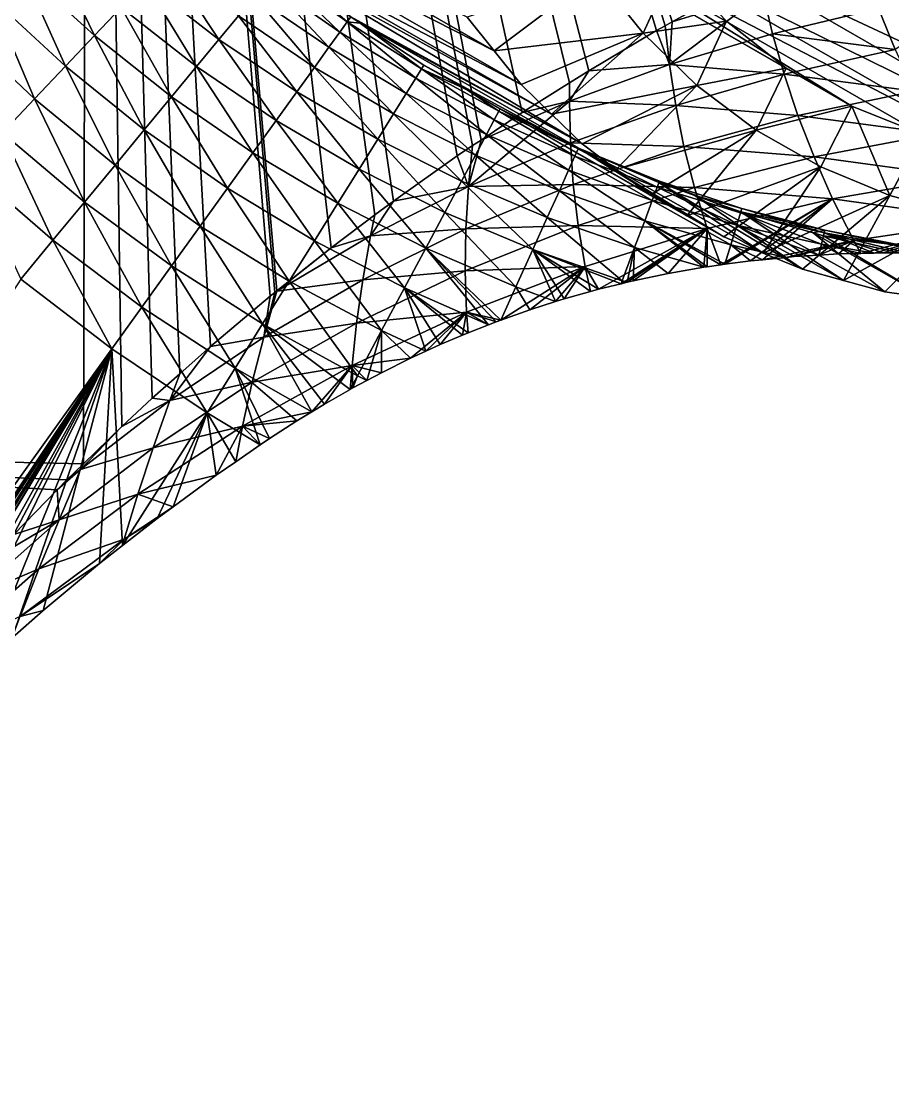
# Model space of a CAD drawing. Header units: metres. Extents: x -44.6 to 35.4, y -44.1 to 26.9.
# Drawn here: x 21.44 to 27.81, y -12.6 to -4.75 of the extents above; entities that cross this region are included whole.
import ezdxf

# ---------------------------------------------------------------- set-up
doc = ezdxf.new("R2010")
doc.units = ezdxf.units.M

msp = doc.modelspace()

# ---------------------------------------------------------------- linework, layer by layer
for points in [[(16.216642, -7.211195, 91.214554), (21.388479, 9.967415, 91.214554), (21.937033, 9.017295, 91.214554)], [(16.00633, -7.850327, 91.214554), (21.937033, 9.017295, 91.214554), (21.8943, -7.982872, 91.214554)], [(21.937033, 9.017295, 91.214554), (16.00633, -7.850327, 91.214554), (16.216642, -7.211195, 91.214554)], [(21.937033, 9.017295, 91.214554), (22.175774, -7.709492, 91.214554), (21.8943, -7.982872, 91.214554)], [(21.937033, 9.017295, 91.214554), (26.201305, -4.748245, 91.214554), (26.150072, -4.776749, 91.214554)], [(21.937033, 9.017295, 91.214554), (26.590469, -4.531726, 91.214554), (26.201305, -4.748245, 91.214554)], [(21.937033, 9.017295, 91.214554), (24.802559, -5.613281, 91.214554), (24.741089, -5.65434, 91.214554)], [(21.937033, 9.017295, 91.214554), (25.590248, -5.105932, 91.214554), (25.45047, -5.193892, 91.214554)], [(26.150072, -4.776749, 91.214554), (26.085587, -4.812627, 91.214554), (21.937033, 9.017295, 91.214554)], [(21.937033, 9.017295, 91.214554), (25.104525, -5.411587, 91.214554), (24.802559, -5.613281, 91.214554)], [(26.085587, -4.812627, 91.214554), (25.590248, -5.105932, 91.214554), (21.937033, 9.017295, 91.214554)], [(25.45047, -5.193892, 91.214554), (25.104525, -5.411587, 91.214554), (21.937033, 9.017295, 91.214554)], [(21.937033, 9.017295, 91.214554), (23.310078, -6.716833, 91.214554), (23.293653, -6.729885, 91.214554)], [(21.937033, 9.017295, 91.214554), (24.162268, -6.059763, 91.214554), (24.026571, -6.161599, 91.214554)], [(24.741089, -5.65434, 91.214554), (24.6285, -5.729542, 91.214554), (21.937033, 9.017295, 91.214554)], [(21.937033, 9.017295, 91.214554), (22.397665, -7.503089, 91.214554), (22.175774, -7.709492, 91.214554)], [(21.937033, 9.017295, 91.214554), (22.823488, -7.123869, 91.214554), (22.598494, -7.324239, 91.214554)], [(21.937033, 9.017295, 91.214554), (23.705936, -6.402227, 91.214554), (23.310078, -6.716833, 91.214554)], [(24.6285, -5.729542, 91.214554), (24.162268, -6.059763, 91.214554), (21.937033, 9.017295, 91.214554)], [(22.598494, -7.324239, 91.214554), (22.397665, -7.503089, 91.214554), (21.937033, 9.017295, 91.214554)], [(24.026571, -6.161599, 91.214554), (23.705936, -6.402227, 91.214554), (21.937033, 9.017295, 91.214554)], [(23.293653, -6.729885, 91.214554), (23.25963, -6.756925, 91.214554), (21.937033, 9.017295, 91.214554)], [(23.25963, -6.756925, 91.214554), (22.823488, -7.123869, 91.214554), (21.937033, 9.017295, 91.214554)], [(22.515795, -3.591652, 97.734619), (24.897926, -4.960084, 102.488754), (24.700819, -4.713925, 102.658371)], [(24.897926, -4.960084, 102.488754), (22.515795, -3.591652, 97.734619), (22.855772, -3.917851, 97.816597)], [(27.5152, -5.365037, 101.986977), (24.917124, -3.865037, 96.790825), (24.437477, -3.586894, 97.110939)], [(24.437477, -3.586894, 97.110939), (27.035553, -5.086894, 102.307091), (27.5152, -5.365037, 101.986977)], [(26.598978, -4.742779, 102.624718), (27.035553, -5.086894, 102.307091), (24.437477, -3.586894, 97.110939)], [(25.095034, -5.206243, 102.319138), (22.855772, -3.917851, 97.816597), (23.189814, -4.201292, 97.893829)], [(22.855772, -3.917851, 97.816597), (25.095034, -5.206243, 102.319138), (24.897926, -4.960084, 102.488754)], [(25.432571, -4.072991, 96.473068), (24.917124, -3.865037, 96.790825), (27.5152, -5.365037, 101.986977)], [(28.261137, -3.989045, 95.083023), (27.690479, -4.156723, 95.319946), (30.288555, -5.656723, 100.516098)], [(28.574081, -5.707605, 101.35865), (25.976004, -4.207605, 96.162491), (25.432571, -4.072991, 96.473068)], [(25.432571, -4.072991, 96.473068), (28.030647, -5.572991, 101.66922), (28.574081, -5.707605, 101.35865)], [(27.5152, -5.365037, 101.986977), (28.030647, -5.572991, 101.66922), (25.432571, -4.072991, 96.473068)], [(27.690479, -4.156723, 95.319946), (27.113581, -4.249791, 95.581528), (29.711657, -5.749791, 100.777679)], [(29.711657, -5.749791, 100.777679), (30.288555, -5.656723, 100.516098), (27.690479, -4.156723, 95.319946)], [(21.651161, -4.177339, 95.920921), (21.445206, -4.367503, 95.711296), (21.974951, -4.849178, 95.736961)], [(21.974951, -4.849178, 95.736961), (22.170103, -4.642836, 95.956917), (21.651161, -4.177339, 95.920921)], [(23.189814, -4.201292, 97.893829), (25.319061, -5.42405, 102.144249), (25.095034, -5.206243, 102.319138)], [(25.319061, -5.42405, 102.144249), (23.189814, -4.201292, 97.893829), (23.339113, -4.327974, 97.928345)], [(29.137264, -5.766838, 101.059959), (26.539186, -4.266838, 95.863808), (25.976004, -4.207605, 96.162491)], [(25.976004, -4.207605, 96.162491), (28.574081, -5.707605, 101.35865), (29.137264, -5.766838, 101.059959)], [(22.499498, -4.294554, 96.490311), (22.345791, -4.457073, 96.209236), (22.885891, -4.876694, 96.258514)], [(22.885891, -4.876694, 96.258514), (23.02771, -4.704992, 96.552216), (22.499498, -4.294554, 96.490311)], [(29.711657, -5.749791, 100.777679), (27.113581, -4.249791, 95.581528), (26.539186, -4.266838, 95.863808)], [(26.539186, -4.266838, 95.863808), (29.137264, -5.766838, 101.059959), (29.711657, -5.749791, 100.777679)], [(21.445206, -4.367503, 95.711296), (21.222713, -4.572937, 95.535751), (21.763132, -5.073143, 95.552536)], [(21.763132, -5.073143, 95.552536), (21.974951, -4.849178, 95.736961), (21.445206, -4.367503, 95.711296)], [(23.302408, -4.372412, 97.564301), (23.237553, -4.450933, 97.210068), (23.76951, -4.822843, 97.300011)], [(23.339113, -4.327974, 97.928345), (23.302408, -4.372412, 97.564301), (23.823427, -4.747889, 97.666618)], [(23.76951, -4.822843, 97.300011), (23.823427, -4.747889, 97.666618), (23.302408, -4.372412, 97.564301)], [(23.823427, -4.747889, 97.666618), (23.849993, -4.710958, 98.041931), (23.339113, -4.327974, 97.928345)], [(25.543089, -5.641857, 101.96936), (23.339113, -4.327974, 97.928345), (23.849993, -4.710958, 98.041931)], [(23.339113, -4.327974, 97.928345), (25.543089, -5.641857, 101.96936), (25.319061, -5.42405, 102.144249)], [(25.641645, -4.399581, 103.202461), (25.987341, -4.831306, 102.904984), (26.212091, -4.337909, 102.935036)], [(26.598978, -4.742779, 102.624718), (26.212091, -4.337909, 102.935036), (25.987341, -4.831306, 102.904984)], [(22.345791, -4.457073, 96.209236), (22.170103, -4.642836, 95.956917), (22.722206, -5.074868, 95.994347)], [(22.722206, -5.074868, 95.994347), (22.885891, -4.876694, 96.258514), (22.345791, -4.457073, 96.209236)], [(23.237553, -4.450933, 97.210068), (23.145523, -4.562355, 96.871002), (23.689095, -4.934631, 96.947929)], [(23.689095, -4.934631, 96.947929), (23.76951, -4.822843, 97.300011), (23.237553, -4.450933, 97.210068)], [(25.641645, -4.399581, 103.202461), (24.700819, -4.713925, 102.658371), (24.897926, -4.960084, 102.488754)], [(24.897926, -4.960084, 102.488754), (25.987341, -4.831306, 102.904984), (25.641645, -4.399581, 103.202461)], [(26.180428, -5.061208, 91.973343), (26.201305, -4.748245, 91.214554), (26.865496, -4.541672, 91.571739)], [(26.865496, -4.541672, 91.571739), (26.934803, -4.834795, 92.346626), (26.180428, -5.061208, 91.973343)], [(26.865496, -4.541672, 91.571739), (26.201305, -4.748245, 91.214554), (26.590469, -4.531726, 91.214554)], [(27.709169, -4.651397, 92.702156), (26.934803, -4.834795, 92.346626), (26.865496, -4.541672, 91.571739)], [(27.832457, -4.951015, 93.517685), (27.709169, -4.651397, 92.702156), (28.500916, -4.511633, 93.038742)], [(21.222713, -4.572937, 95.535751), (20.986712, -4.790843, 95.396675), (21.537685, -5.311517, 95.406273)], [(21.537685, -5.311517, 95.406273), (21.763132, -5.073143, 95.552536), (21.222713, -4.572937, 95.535751)], [(23.145523, -4.562355, 96.871002), (23.02771, -4.704992, 96.552216), (23.58346, -5.081478, 96.615967)], [(23.58346, -5.081478, 96.615967), (23.689095, -4.934631, 96.947929), (23.145523, -4.562355, 96.871002)], [(22.170103, -4.642836, 95.956917), (21.974951, -4.849178, 95.736961), (22.539127, -5.296522, 95.763695)], [(22.539127, -5.296522, 95.763695), (22.722206, -5.074868, 95.994347), (22.170103, -4.642836, 95.956917)], [(23.02771, -4.704992, 96.552216), (22.885891, -4.876694, 96.258514), (23.454283, -5.261052, 96.30938)], [(23.454283, -5.261052, 96.30938), (23.58346, -5.081478, 96.615967), (23.02771, -4.704992, 96.552216)], [(23.919355, -4.756742, 98.056793), (23.849993, -4.710958, 98.041931), (23.823427, -4.747889, 97.666618)], [(25.543089, -5.641857, 101.96936), (23.849993, -4.710958, 98.041931), (23.919355, -4.756742, 98.056793)], [(26.934803, -4.834795, 92.346626), (27.709169, -4.651397, 92.702156), (27.832457, -4.951015, 93.517685)], [(23.823427, -4.747889, 97.666618), (23.76951, -4.822843, 97.300011), (24.324755, -5.161507, 97.391586)], [(24.324755, -5.161507, 97.391586), (24.36812, -5.091881, 97.770409), (23.823427, -4.747889, 97.666618)], [(23.919355, -4.756742, 98.056793), (23.823427, -4.747889, 97.666618), (24.36812, -5.091881, 97.770409)], [(24.36812, -5.091881, 97.770409), (24.385303, -5.064293, 98.156647), (23.919355, -4.756742, 98.056793)], [(23.919355, -4.756742, 98.056793), (25.791317, -5.828668, 101.791321), (25.543089, -5.641857, 101.96936)], [(25.791317, -5.828668, 101.791321), (23.919355, -4.756742, 98.056793), (24.385303, -5.064293, 98.156647)], [(25.987341, -4.831306, 102.904984), (26.380251, -5.213306, 102.598251), (26.598978, -4.742779, 102.624718)], [(26.085587, -4.812627, 91.214554), (26.150072, -4.776749, 91.214554), (26.180428, -5.061208, 91.973343)], [(26.180428, -5.061208, 91.973343), (26.150072, -4.776749, 91.214554), (26.201305, -4.748245, 91.214554)], [(27.035553, -5.086894, 102.307091), (26.598978, -4.742779, 102.624718), (26.380251, -5.213306, 102.598251)], [(21.301842, -5.560884, 95.30027), (21.537685, -5.311517, 95.406273), (20.986712, -4.790843, 95.396675)], [(21.974951, -4.849178, 95.736961), (21.763132, -5.073143, 95.552536), (22.339418, -5.538312, 95.57003)], [(22.339418, -5.538312, 95.57003), (22.539127, -5.296522, 95.763695), (21.974951, -4.849178, 95.736961)], [(23.76951, -4.822843, 97.300011), (23.689095, -4.934631, 96.947929), (24.255928, -5.272011, 97.026497)], [(24.255928, -5.272011, 97.026497), (24.324755, -5.161507, 97.391586), (23.76951, -4.822843, 97.300011)], [(24.897926, -4.960084, 102.488754), (25.095034, -5.206243, 102.319138), (25.987341, -4.831306, 102.904984)], [(25.987341, -4.831306, 102.904984), (25.095034, -5.206243, 102.319138), (25.319061, -5.42405, 102.144249)], [(26.380251, -5.213306, 102.598251), (25.987341, -4.831306, 102.904984), (25.319061, -5.42405, 102.144249)], [(25.590248, -5.105932, 91.214554), (26.085587, -4.812627, 91.214554), (26.180428, -5.061208, 91.973343)], [(26.180428, -5.061208, 91.973343), (26.934803, -4.834795, 92.346626), (27.019365, -5.132223, 93.177017)], [(27.832457, -4.951015, 93.517685), (27.019365, -5.132223, 93.177017), (26.934803, -4.834795, 92.346626)], [(22.885891, -4.876694, 96.258514), (22.722206, -5.074868, 95.994347), (23.303616, -5.4705, 96.033058)], [(23.303616, -5.4705, 96.033058), (23.454283, -5.261052, 96.30938), (22.885891, -4.876694, 96.258514)], [(23.689095, -4.934631, 96.947929), (23.58346, -5.081478, 96.615967), (24.162792, -5.421548, 96.681244)], [(24.162792, -5.421548, 96.681244), (24.255928, -5.272011, 97.026497), (23.689095, -4.934631, 96.947929)], [(27.019365, -5.132223, 93.177017), (27.832457, -4.951015, 93.517685), (27.973009, -5.256686, 94.389076)], [(21.763132, -5.073143, 95.552536), (21.537685, -5.311517, 95.406273), (22.126093, -5.796587, 95.416283)], [(22.126093, -5.796587, 95.416283), (22.339418, -5.538312, 95.57003), (21.763132, -5.073143, 95.552536)], [(22.722206, -5.074868, 95.994347), (22.539127, -5.296522, 95.763695), (23.13385, -5.706498, 95.791374)], [(23.13385, -5.706498, 95.791374), (23.303616, -5.4705, 96.033058), (22.722206, -5.074868, 95.994347)], [(23.58346, -5.081478, 96.615967), (23.454283, -5.261052, 96.30938), (24.046898, -5.607621, 96.361588)], [(24.046898, -5.607621, 96.361588), (24.162792, -5.421548, 96.681244), (23.58346, -5.081478, 96.615967)], [(24.36812, -5.091881, 97.770409), (24.324755, -5.161507, 97.391586), (24.899467, -5.464797, 97.484261)], [(24.700203, -5.246175, 98.221809), (24.385303, -5.064293, 98.156647), (24.36812, -5.091881, 97.770409)], [(24.899467, -5.464797, 97.484261), (24.932903, -5.402194, 97.875046), (24.36812, -5.091881, 97.770409)], [(24.36812, -5.091881, 97.770409), (24.932903, -5.402194, 97.875046), (24.700203, -5.246175, 98.221809)], [(26.039545, -6.015479, 101.613281), (24.385303, -5.064293, 98.156647), (24.700203, -5.246175, 98.221809)], [(24.385303, -5.064293, 98.156647), (26.039545, -6.015479, 101.613281), (25.791317, -5.828668, 101.791321)], [(25.448591, -5.329872, 91.583572), (26.180428, -5.061208, 91.973343), (26.226194, -5.36012, 92.817932)], [(26.180428, -5.061208, 91.973343), (25.448591, -5.329872, 91.583572), (25.590248, -5.105932, 91.214554)], [(27.019365, -5.132223, 93.177017), (26.226194, -5.36012, 92.817932), (26.180428, -5.061208, 91.973343)], [(26.380251, -5.213306, 102.598251), (26.815605, -5.540945, 102.285995), (27.035553, -5.086894, 102.307091)], [(27.5152, -5.365037, 101.986977), (27.035553, -5.086894, 102.307091), (26.815605, -5.540945, 102.285995)], [(24.324755, -5.161507, 97.391586), (24.255928, -5.272011, 97.026497), (24.842005, -5.572387, 97.106277)], [(24.842005, -5.572387, 97.106277), (24.899467, -5.464797, 97.484261), (24.324755, -5.161507, 97.391586)], [(25.448591, -5.329872, 91.583572), (25.45047, -5.193892, 91.214554), (25.590248, -5.105932, 91.214554)], [(26.226194, -5.36012, 92.817932), (27.019365, -5.132223, 93.177017), (27.120115, -5.433223, 94.064072)], [(27.973009, -5.256686, 94.389076), (27.120115, -5.433223, 94.064072), (27.019365, -5.132223, 93.177017)], [(23.454283, -5.261052, 96.30938), (23.303616, -5.4705, 96.033058), (23.910183, -5.827124, 96.072861)], [(23.910183, -5.827124, 96.072861), (24.046898, -5.607621, 96.361588), (23.454283, -5.261052, 96.30938)], [(24.932903, -5.402194, 97.875046), (24.941727, -5.385675, 98.271782), (24.700203, -5.246175, 98.221809)], [(24.700203, -5.246175, 98.221809), (26.30896, -6.169027, 101.434242), (26.039545, -6.015479, 101.613281)], [(26.30896, -6.169027, 101.434242), (24.700203, -5.246175, 98.221809), (24.941727, -5.385675, 98.271782)], [(25.104525, -5.411587, 91.214554), (25.45047, -5.193892, 91.214554), (25.448591, -5.329872, 91.583572)], [(25.319061, -5.42405, 102.144249), (25.543089, -5.641857, 101.96936), (26.380251, -5.213306, 102.598251)], [(26.380251, -5.213306, 102.598251), (25.543089, -5.641857, 101.96936), (25.791317, -5.828668, 101.791321)], [(26.815605, -5.540945, 102.285995), (26.380251, -5.213306, 102.598251), (25.791317, -5.828668, 101.791321)], [(27.120115, -5.433223, 94.064072), (27.973009, -5.256686, 94.389076), (28.131617, -5.567773, 95.317177)], [(21.537685, -5.311517, 95.406273), (21.301842, -5.560884, 95.30027), (21.902372, -6.067449, 95.304779)], [(21.902372, -6.067449, 95.304779), (22.126093, -5.796587, 95.416283), (21.537685, -5.311517, 95.406273)], [(22.539127, -5.296522, 95.763695), (22.339418, -5.538312, 95.57003), (22.947683, -5.965296, 95.588173)], [(22.947683, -5.965296, 95.588173), (23.13385, -5.706498, 95.791374), (22.539127, -5.296522, 95.763695)], [(24.255928, -5.272011, 97.026497), (24.162792, -5.421548, 96.681244), (24.761522, -5.723079, 96.747719)], [(24.761522, -5.723079, 96.747719), (24.842005, -5.572387, 97.106277), (24.255928, -5.272011, 97.026497)], [(24.710943, -5.952534, 92.049706), (24.802559, -5.613281, 91.214554), (25.448591, -5.329872, 91.583572)], [(25.448591, -5.329872, 91.583572), (25.455795, -5.633885, 92.441704), (24.710943, -5.952534, 92.049706)], [(25.448591, -5.329872, 91.583572), (24.802559, -5.613281, 91.214554), (25.104525, -5.411587, 91.214554)], [(26.226194, -5.36012, 92.817932), (25.455795, -5.633885, 92.441704), (25.448591, -5.329872, 91.583572)], [(24.932903, -5.402194, 97.875046), (24.899467, -5.464797, 97.484261), (25.489664, -5.730896, 97.577499)], [(24.941727, -5.385675, 98.271782), (24.932903, -5.402194, 97.875046), (25.514027, -5.67691, 97.979897)], [(25.489664, -5.730896, 97.577499), (25.514027, -5.67691, 97.979897), (24.932903, -5.402194, 97.875046)], [(25.514027, -5.67691, 97.979897), (25.515778, -5.673033, 98.386604), (24.941727, -5.385675, 98.271782)], [(24.941727, -5.385675, 98.271782), (25.515778, -5.673033, 98.386604), (26.30896, -6.169027, 101.434242)], [(25.455795, -5.633885, 92.441704), (26.226194, -5.36012, 92.817932), (26.286926, -5.660423, 93.719986)], [(27.120115, -5.433223, 94.064072), (26.286926, -5.660423, 93.719986), (26.226194, -5.36012, 92.817932)], [(26.815605, -5.540945, 102.285995), (27.288118, -5.810244, 101.972), (27.5152, -5.365037, 101.986977)], [(27.5152, -5.365037, 101.986977), (27.288118, -5.810244, 101.972), (27.792055, -6.017935, 101.660072)], [(27.792055, -6.017935, 101.660072), (28.030647, -5.572991, 101.66922), (27.5152, -5.365037, 101.986977)], [(23.303616, -5.4705, 96.033058), (23.13385, -5.706498, 95.791374), (23.754929, -6.076394, 95.819885)], [(23.754929, -6.076394, 95.819885), (23.910183, -5.827124, 96.072861), (23.303616, -5.4705, 96.033058)], [(24.162792, -5.421548, 96.681244), (24.046898, -5.607621, 96.361588), (24.65943, -5.914231, 96.414871)], [(24.65943, -5.914231, 96.414871), (24.761522, -5.723079, 96.747719), (24.162792, -5.421548, 96.681244)], [(24.899467, -5.464797, 97.484261), (24.842005, -5.572387, 97.106277), (25.443132, -5.833998, 97.186813)], [(25.443132, -5.833998, 97.186813), (25.489664, -5.730896, 97.577499), (24.899467, -5.464797, 97.484261)], [(26.286926, -5.660423, 93.719986), (27.120115, -5.433223, 94.064072), (27.237949, -5.736969, 95.008606)], [(28.131617, -5.567773, 95.317177), (27.237949, -5.736969, 95.008606), (27.120115, -5.433223, 94.064072)], [(21.301842, -5.560884, 95.30027), (21.058983, -5.817667, 95.236061), (21.671631, -6.346809, 95.237198)], [(21.671631, -6.346809, 95.237198), (21.902372, -6.067449, 95.304779), (21.301842, -5.560884, 95.30027)], [(22.339418, -5.538312, 95.57003), (22.126093, -5.796587, 95.416283), (22.74807, -6.242786, 95.426682)], [(22.74807, -6.242786, 95.426682), (22.947683, -5.965296, 95.588173), (22.339418, -5.538312, 95.57003)], [(24.842005, -5.572387, 97.106277), (24.761522, -5.723079, 96.747719), (25.375292, -5.98432, 96.815018)], [(25.375292, -5.98432, 96.815018), (25.443132, -5.833998, 97.186813), (24.842005, -5.572387, 97.106277)], [(25.791317, -5.828668, 101.791321), (26.039545, -6.015479, 101.613281), (26.815605, -5.540945, 102.285995)], [(26.815605, -5.540945, 102.285995), (26.039545, -6.015479, 101.613281), (26.30896, -6.169027, 101.434242)], [(26.30896, -6.169027, 101.434242), (27.288118, -5.810244, 101.972), (26.815605, -5.540945, 102.285995)], [(27.237949, -5.736969, 95.008606), (28.131617, -5.567773, 95.317177), (28.309, -5.883551, 96.302536)], [(28.030647, -5.572991, 101.66922), (27.792055, -6.017935, 101.660072), (28.321299, -6.161497, 101.354012)], [(24.046898, -5.607621, 96.361588), (23.910183, -5.827124, 96.072861), (24.537518, -6.142492, 96.113564)], [(24.537518, -6.142492, 96.113564), (24.65943, -5.914231, 96.414871), (24.046898, -5.607621, 96.361588)], [(24.6285, -5.729542, 91.214554), (24.741089, -5.65434, 91.214554), (24.710943, -5.952534, 92.049706)], [(24.710943, -5.952534, 92.049706), (24.741089, -5.65434, 91.214554), (24.802559, -5.613281, 91.214554)], [(24.710943, -5.952534, 92.049706), (25.455795, -5.633885, 92.441704), (25.476643, -5.937415, 93.358131)], [(26.286926, -5.660423, 93.719986), (25.476643, -5.937415, 93.358131), (25.455795, -5.633885, 92.441704)], [(23.13385, -5.706498, 95.791374), (22.947683, -5.965296, 95.588173), (23.583727, -6.351268, 95.60688)], [(23.583727, -6.351268, 95.60688), (23.754929, -6.076394, 95.819885), (23.13385, -5.706498, 95.791374)], [(24.162268, -6.059763, 91.214554), (24.6285, -5.729542, 91.214554), (24.710943, -5.952534, 92.049706)], [(24.761522, -5.723079, 96.747719), (24.65943, -5.914231, 96.414871), (25.287388, -6.1791, 96.468948)], [(25.287388, -6.1791, 96.468948), (25.375292, -5.98432, 96.815018), (24.761522, -5.723079, 96.747719)], [(25.489664, -5.730896, 97.577499), (25.443132, -5.833998, 97.186813), (26.054998, -6.055458, 97.267632)], [(25.476643, -5.937415, 93.358131), (26.286926, -5.660423, 93.719986), (26.363613, -5.961115, 94.680313)], [(25.514027, -5.67691, 97.979897), (25.489664, -5.730896, 97.577499), (26.09123, -5.958333, 97.670738)], [(26.054998, -6.055458, 97.267632), (26.09123, -5.958333, 97.670738), (25.489664, -5.730896, 97.577499)], [(25.516655, -5.673408, 98.386772), (25.515778, -5.673033, 98.386604), (25.514027, -5.67691, 97.979897)], [(25.516655, -5.673408, 98.386772), (25.514027, -5.67691, 97.979897), (26.107613, -5.914416, 98.084305)], [(26.09123, -5.958333, 97.670738), (26.107613, -5.914416, 98.084305), (25.514027, -5.67691, 97.979897)], [(26.578375, -6.322575, 101.255211), (25.515778, -5.673033, 98.386604), (25.516655, -5.673408, 98.386772)], [(26.578375, -6.322575, 101.255211), (26.30896, -6.169027, 101.434242), (25.515778, -5.673033, 98.386604)], [(26.107613, -5.914416, 98.084305), (26.10383, -5.924553, 98.500389), (25.516655, -5.673408, 98.386772)], [(25.516655, -5.673408, 98.386772), (26.865707, -6.440995, 101.077362), (26.578375, -6.322575, 101.255211)], [(26.865707, -6.440995, 101.077362), (25.516655, -5.673408, 98.386772), (26.10383, -5.924553, 98.500389)], [(27.237949, -5.736969, 95.008606), (26.363613, -5.961115, 94.680313), (26.286926, -5.660423, 93.719986)], [(22.126093, -5.796587, 95.416283), (21.902372, -6.067449, 95.304779), (22.538181, -6.53456, 95.309464)], [(22.538181, -6.53456, 95.309464), (22.74807, -6.242786, 95.426682), (22.126093, -5.796587, 95.416283)], [(26.30896, -6.169027, 101.434242), (26.578375, -6.322575, 101.255211), (27.288118, -5.810244, 101.972)], [(26.363613, -5.961115, 94.680313), (27.237949, -5.736969, 95.008606), (27.373734, -6.042554, 96.011108)], [(27.288118, -5.810244, 101.972), (26.578375, -6.322575, 101.255211), (26.865707, -6.440995, 101.077362)], [(27.792055, -6.017935, 101.660072), (27.288118, -5.810244, 101.972), (26.865707, -6.440995, 101.077362)], [(28.309, -5.883551, 96.302536), (27.373734, -6.042554, 96.011108), (27.237949, -5.736969, 95.008606)], [(21.437355, -6.63045, 95.214554), (21.671631, -6.346809, 95.237198), (21.058983, -5.817667, 95.236061)], [(23.910183, -5.827124, 96.072861), (23.754929, -6.076394, 95.819885), (24.397923, -6.403862, 95.849083)], [(24.397923, -6.403862, 95.849083), (24.537518, -6.142492, 96.113564), (23.910183, -5.827124, 96.072861)], [(25.443132, -5.833998, 97.186813), (25.375292, -5.98432, 96.815018), (25.999615, -6.203921, 96.882751)], [(25.999615, -6.203921, 96.882751), (26.054998, -6.055458, 97.267632), (25.443132, -5.833998, 97.186813)], [(27.373734, -6.042554, 96.011108), (28.309, -5.883551, 96.302536), (28.505817, -6.203211, 97.345291)], [(22.947683, -5.965296, 95.588173), (22.74807, -6.242786, 95.426682), (23.399435, -6.647159, 95.437408)], [(23.399435, -6.647159, 95.437408), (23.583727, -6.351268, 95.60688), (22.947683, -5.965296, 95.588173)], [(23.99432, -6.314918, 91.643341), (24.710943, -5.952534, 92.049706), (24.692379, -6.263134, 92.979904)], [(24.162268, -6.059763, 91.214554), (24.710943, -5.952534, 92.049706), (23.99432, -6.314918, 91.643341)], [(24.65943, -5.914231, 96.414871), (24.537518, -6.142492, 96.113564), (25.181034, -6.414757, 96.154961)], [(25.181034, -6.414757, 96.154961), (25.287388, -6.1791, 96.468948), (24.65943, -5.914231, 96.414871)], [(24.692379, -6.263134, 92.979904), (25.476643, -5.937415, 93.358131), (25.512192, -6.239293, 94.333641)], [(25.476643, -5.937415, 93.358131), (24.692379, -6.263134, 92.979904), (24.710943, -5.952534, 92.049706)], [(26.363613, -5.961115, 94.680313), (25.512192, -6.239293, 94.333641), (25.476643, -5.937415, 93.358131)], [(25.512192, -6.239293, 94.333641), (26.363613, -5.961115, 94.680313), (26.457226, -6.261113, 95.699364)], [(26.09123, -5.958333, 97.670738), (26.054998, -6.055458, 97.267632), (26.67322, -6.235775, 97.348251)], [(26.107613, -5.914416, 98.084305), (26.09123, -5.958333, 97.670738), (26.699984, -6.145994, 97.763405)], [(26.67322, -6.235775, 97.348251), (26.699984, -6.145994, 97.763405), (26.09123, -5.958333, 97.670738)], [(26.36562, -6.018247, 98.5494), (26.10383, -5.924553, 98.500389), (26.107613, -5.914416, 98.084305)], [(27.15304, -6.559415, 100.899513), (26.10383, -5.924553, 98.500389), (26.36562, -6.018247, 98.5494)], [(27.15304, -6.559415, 100.899513), (26.865707, -6.440995, 101.077362), (26.10383, -5.924553, 98.500389)], [(26.699984, -6.145994, 97.763405), (26.709696, -6.113415, 98.187637), (26.107613, -5.914416, 98.084305)], [(26.107613, -5.914416, 98.084305), (26.709696, -6.113415, 98.187637), (26.36562, -6.018247, 98.5494)], [(27.373734, -6.042554, 96.011108), (26.457226, -6.261113, 95.699364), (26.363613, -5.961115, 94.680313)], [(25.375292, -5.98432, 96.815018), (25.287388, -6.1791, 96.468948), (25.926147, -6.400865, 96.523514)], [(25.926147, -6.400865, 96.523514), (25.999615, -6.203921, 96.882751), (25.375292, -5.98432, 96.815018)], [(26.709696, -6.113415, 98.187637), (26.70216, -6.138694, 98.612419), (26.36562, -6.018247, 98.5494)], [(26.36562, -6.018247, 98.5494), (27.454802, -6.641271, 100.724998), (27.15304, -6.559415, 100.899513)], [(27.454802, -6.641271, 100.724998), (26.36562, -6.018247, 98.5494), (26.70216, -6.138694, 98.612419)], [(26.555687, -6.526754, 96.653053), (26.457226, -6.261113, 95.699364), (27.373734, -6.042554, 96.011108)], [(27.373734, -6.042554, 96.011108), (26.586683, -6.522561, 96.674805), (26.555687, -6.526754, 96.653053)], [(27.373734, -6.042554, 96.011108), (26.772945, -6.497365, 96.805496), (26.586683, -6.522561, 96.674805)], [(26.86031, -6.488894, 96.868965), (26.772945, -6.497365, 96.805496), (27.373734, -6.042554, 96.011108)], [(27.373734, -6.042554, 96.011108), (27.528273, -6.348993, 97.071663), (26.86031, -6.488894, 96.868965)], [(26.865707, -6.440995, 101.077362), (27.15304, -6.559415, 100.899513), (27.792055, -6.017935, 101.660072)], [(27.792055, -6.017935, 101.660072), (27.15304, -6.559415, 100.899513), (27.454802, -6.641271, 100.724998)], [(28.505817, -6.203211, 97.345291), (27.528273, -6.348993, 97.071663), (27.373734, -6.042554, 96.011108)], [(28.321299, -6.161497, 101.354012), (27.792055, -6.017935, 101.660072), (27.454802, -6.641271, 100.724998)], [(21.902372, -6.067449, 95.304779), (21.671631, -6.346809, 95.237198), (22.321352, -6.835985, 95.238373)], [(22.321352, -6.835985, 95.238373), (22.538181, -6.53456, 95.309464), (21.902372, -6.067449, 95.304779)], [(23.754929, -6.076394, 95.819885), (23.583727, -6.351268, 95.60688), (24.243092, -6.69376, 95.626068)], [(24.243092, -6.69376, 95.626068), (24.397923, -6.403862, 95.849083), (23.754929, -6.076394, 95.819885)], [(23.99432, -6.314918, 91.643341), (24.026571, -6.161599, 91.214554), (24.162268, -6.059763, 91.214554)], [(26.054998, -6.055458, 97.267632), (25.999615, -6.203921, 96.882751), (26.629942, -6.380953, 96.950531)], [(26.629942, -6.380953, 96.950531), (26.67322, -6.235775, 97.348251), (26.054998, -6.055458, 97.267632)], [(26.709696, -6.113415, 98.187637), (26.699984, -6.145994, 97.763405), (27.311724, -6.293138, 97.854927)], [(26.70216, -6.138694, 98.612419), (26.709696, -6.113415, 98.187637), (27.316278, -6.272942, 98.289246)], [(27.311724, -6.293138, 97.854927), (27.316278, -6.272942, 98.289246), (26.709696, -6.113415, 98.187637)], [(23.705936, -6.402227, 91.214554), (24.026571, -6.161599, 91.214554), (23.99432, -6.314918, 91.643341)], [(24.537518, -6.142492, 96.113564), (24.397923, -6.403862, 95.849083), (25.058187, -6.68696, 95.878838)], [(25.058187, -6.68696, 95.878838), (25.181034, -6.414757, 96.154961), (24.537518, -6.142492, 96.113564)], [(25.287388, -6.1791, 96.468948), (25.181034, -6.414757, 96.154961), (25.836008, -6.642499, 96.196823)], [(25.836008, -6.642499, 96.196823), (25.926147, -6.400865, 96.523514), (25.287388, -6.1791, 96.468948)], [(25.999615, -6.203921, 96.882751), (25.926147, -6.400865, 96.523514), (26.432137, -6.544383, 96.567047)], [(25.999615, -6.203921, 96.882751), (26.555687, -6.526754, 96.653053), (26.586683, -6.522561, 96.674805)], [(25.999615, -6.203921, 96.882751), (26.456125, -6.540222, 96.583199), (26.555687, -6.526754, 96.653053)], [(26.432137, -6.544383, 96.567047), (26.456125, -6.540222, 96.583199), (25.999615, -6.203921, 96.882751)], [(26.586683, -6.522561, 96.674805), (26.629942, -6.380953, 96.950531), (25.999615, -6.203921, 96.882751)], [(26.699984, -6.145994, 97.763405), (26.67322, -6.235775, 97.348251), (27.293407, -6.374366, 97.428169)], [(27.293407, -6.374366, 97.428169), (27.311724, -6.293138, 97.854927), (26.699984, -6.145994, 97.763405)], [(27.316278, -6.272942, 98.289246), (27.231474, -6.292293, 98.708313), (26.70216, -6.138694, 98.612419)], [(27.756563, -6.723126, 100.550491), (26.70216, -6.138694, 98.612419), (27.231474, -6.292293, 98.708313)], [(27.756563, -6.723126, 100.550491), (27.454802, -6.641271, 100.724998), (26.70216, -6.138694, 98.612419)], [(27.454802, -6.641271, 100.724998), (27.756563, -6.723126, 100.550491), (28.321299, -6.161497, 101.354012)], [(27.579254, -6.442615, 97.403244), (27.528273, -6.348993, 97.071663), (28.505817, -6.203211, 97.345291)], [(28.505817, -6.203211, 97.345291), (27.677723, -6.440088, 97.478165), (27.579254, -6.442615, 97.403244)], [(28.505817, -6.203211, 97.345291), (27.74469, -6.43837, 97.529114), (27.677723, -6.440088, 97.478165)], [(27.915386, -6.439624, 97.660614), (27.74469, -6.43837, 97.529114), (28.505817, -6.203211, 97.345291)], [(28.321299, -6.161497, 101.354012), (27.756563, -6.723126, 100.550491), (28.069092, -6.767424, 100.381439)], [(22.74807, -6.242786, 95.426682), (22.538181, -6.53456, 95.309464), (23.205128, -6.959128, 95.314293)], [(23.205128, -6.959128, 95.314293), (23.399435, -6.647159, 95.437408), (22.74807, -6.242786, 95.426682)], [(23.937145, -6.636329, 92.586754), (24.692379, -6.263134, 92.979904), (24.687174, -6.570361, 93.970016)], [(24.692379, -6.263134, 92.979904), (23.937145, -6.636329, 92.586754), (23.99432, -6.314918, 91.643341)], [(24.687174, -6.570361, 93.970016), (25.512192, -6.239293, 94.333641), (25.56349, -6.538272, 95.368668)], [(25.512192, -6.239293, 94.333641), (24.687174, -6.570361, 93.970016), (24.692379, -6.263134, 92.979904)], [(26.457226, -6.261113, 95.699364), (25.56349, -6.538272, 95.368668), (25.512192, -6.239293, 94.333641)], [(25.661005, -6.705417, 96.071144), (25.56349, -6.538272, 95.368668), (26.457226, -6.261113, 95.699364)], [(26.457226, -6.261113, 95.699364), (25.826941, -6.664818, 96.17263), (25.661005, -6.705417, 96.071144)], [(26.457226, -6.261113, 95.699364), (25.871742, -6.653857, 96.200027), (25.826941, -6.664818, 96.17263)], [(26.457226, -6.261113, 95.699364), (25.914745, -6.643336, 96.226334), (25.871742, -6.653857, 96.200027)], [(26.171068, -6.589664, 96.391273), (25.914745, -6.643336, 96.226334), (26.457226, -6.261113, 95.699364)], [(26.432137, -6.544383, 96.567047), (26.171068, -6.589664, 96.391273), (26.457226, -6.261113, 95.699364)], [(26.457226, -6.261113, 95.699364), (26.456125, -6.540222, 96.583199), (26.432137, -6.544383, 96.567047)], [(26.457226, -6.261113, 95.699364), (26.555687, -6.526754, 96.653053), (26.456125, -6.540222, 96.583199)], [(26.67322, -6.235775, 97.348251), (26.629942, -6.380953, 96.950531), (27.03347, -6.472104, 96.994759)], [(26.67322, -6.235775, 97.348251), (27.092831, -6.466348, 97.03788), (27.27425, -6.455386, 97.173256)], [(27.03347, -6.472104, 96.994759), (27.092831, -6.466348, 97.03788), (26.67322, -6.235775, 97.348251)], [(27.27425, -6.455386, 97.173256), (27.293407, -6.374366, 97.428169), (26.67322, -6.235775, 97.348251)], [(27.316278, -6.272942, 98.289246), (27.306974, -6.314202, 98.721992), (27.231474, -6.292293, 98.708313)], [(27.306974, -6.314202, 98.721992), (27.316278, -6.272942, 98.289246), (27.923367, -6.392373, 98.388481)], [(27.316278, -6.272942, 98.289246), (27.311724, -6.293138, 97.854927), (27.922281, -6.399403, 97.944725)], [(27.922281, -6.399403, 97.944725), (27.923367, -6.392373, 98.388481), (27.316278, -6.272942, 98.289246)], [(21.671631, -6.346809, 95.237198), (21.437355, -6.63045, 95.214554), (22.101021, -7.142274, 95.214554)], [(22.101021, -7.142274, 95.214554), (22.321352, -6.835985, 95.238373), (21.671631, -6.346809, 95.237198)], [(23.308504, -6.719733, 91.224068), (23.99432, -6.314918, 91.643341), (23.937145, -6.636329, 92.586754)], [(23.705936, -6.402227, 91.214554), (23.99432, -6.314918, 91.643341), (23.308504, -6.719733, 91.224068)], [(23.583727, -6.351268, 95.60688), (23.399435, -6.647159, 95.437408), (24.075737, -7.007105, 95.448425)], [(24.075737, -7.007105, 95.448425), (24.243092, -6.69376, 95.626068), (23.583727, -6.351268, 95.60688)], [(27.03347, -6.472104, 96.994759), (26.86031, -6.488894, 96.868965), (27.528273, -6.348993, 97.071663)], [(27.528273, -6.348993, 97.071663), (27.092831, -6.466348, 97.03788), (27.03347, -6.472104, 96.994759)], [(27.27425, -6.455386, 97.173256), (27.092831, -6.466348, 97.03788), (27.528273, -6.348993, 97.071663)], [(27.231474, -6.292293, 98.708313), (28.069092, -6.767424, 100.381439), (27.756563, -6.723126, 100.550491)], [(28.069092, -6.767424, 100.381439), (27.231474, -6.292293, 98.708313), (27.306974, -6.314202, 98.721992)], [(27.528273, -6.348993, 97.071663), (27.4165, -6.446791, 97.279411), (27.27425, -6.455386, 97.173256)], [(27.311724, -6.293138, 97.854927), (27.293407, -6.374366, 97.428169), (27.677723, -6.440088, 97.478165)], [(27.923367, -6.392373, 98.388481), (27.914455, -6.450122, 98.82843), (27.306974, -6.314202, 98.721992)], [(27.306974, -6.314202, 98.721992), (27.914455, -6.450122, 98.82843), (28.069092, -6.767424, 100.381439)], [(27.311724, -6.293138, 97.854927), (27.74469, -6.43837, 97.529114), (27.915386, -6.439624, 97.660614)], [(27.677723, -6.440088, 97.478165), (27.74469, -6.43837, 97.529114), (27.311724, -6.293138, 97.854927)], [(27.915386, -6.439624, 97.660614), (27.922281, -6.399403, 97.944725), (27.311724, -6.293138, 97.854927)], [(27.528273, -6.348993, 97.071663), (27.579254, -6.442615, 97.403244), (27.4165, -6.446791, 97.279411)], [(23.308504, -6.719733, 91.224068), (23.310078, -6.716833, 91.214554), (23.705936, -6.402227, 91.214554)], [(24.397923, -6.403862, 95.849083), (24.243092, -6.69376, 95.626068), (24.857456, -6.965333, 95.645172)], [(24.397923, -6.403862, 95.849083), (24.912991, -6.943392, 95.670044), (24.947601, -6.931067, 95.687157)], [(24.857456, -6.965333, 95.645172), (24.912991, -6.943392, 95.670044), (24.397923, -6.403862, 95.849083)], [(24.947601, -6.931067, 95.687157), (25.058187, -6.68696, 95.878838), (24.397923, -6.403862, 95.849083)], [(25.181034, -6.414757, 96.154961), (25.058187, -6.68696, 95.878838), (25.347986, -6.795629, 95.893173)], [(25.181034, -6.414757, 96.154961), (25.661005, -6.705417, 96.071144), (25.826941, -6.664818, 96.17263)], [(25.181034, -6.414757, 96.154961), (25.409616, -6.776027, 95.926285), (25.603754, -6.721497, 96.038155)], [(25.347986, -6.795629, 95.893173), (25.409616, -6.776027, 95.926285), (25.181034, -6.414757, 96.154961)], [(25.603754, -6.721497, 96.038155), (25.661005, -6.705417, 96.071144), (25.181034, -6.414757, 96.154961)], [(25.826941, -6.664818, 96.17263), (25.836008, -6.642499, 96.196823), (25.181034, -6.414757, 96.154961)], [(25.926147, -6.400865, 96.523514), (25.836008, -6.642499, 96.196823), (25.871742, -6.653857, 96.200027)], [(25.871742, -6.653857, 96.200027), (25.914745, -6.643336, 96.226334), (25.926147, -6.400865, 96.523514)], [(25.914745, -6.643336, 96.226334), (26.171068, -6.589664, 96.391273), (25.926147, -6.400865, 96.523514)], [(26.171068, -6.589664, 96.391273), (26.432137, -6.544383, 96.567047), (25.926147, -6.400865, 96.523514)], [(26.629942, -6.380953, 96.950531), (26.586683, -6.522561, 96.674805), (26.772945, -6.497365, 96.805496)], [(26.629942, -6.380953, 96.950531), (26.772945, -6.497365, 96.805496), (26.86031, -6.488894, 96.868965)], [(26.86031, -6.488894, 96.868965), (27.03347, -6.472104, 96.994759), (26.629942, -6.380953, 96.950531)], [(27.293407, -6.374366, 97.428169), (27.27425, -6.455386, 97.173256), (27.4165, -6.446791, 97.279411)], [(27.293407, -6.374366, 97.428169), (27.4165, -6.446791, 97.279411), (27.579254, -6.442615, 97.403244)], [(27.579254, -6.442615, 97.403244), (27.677723, -6.440088, 97.478165), (27.293407, -6.374366, 97.428169)], [(22.538181, -6.53456, 95.309464), (22.321352, -6.835985, 95.238373), (23.004053, -7.281966, 95.239594)], [(23.004053, -7.281966, 95.239594), (23.205128, -6.959128, 95.314293), (22.538181, -6.53456, 95.309464)], [(23.891945, -6.952963, 93.590935), (24.687174, -6.570361, 93.970016), (24.69644, -6.872817, 95.020477)], [(24.687174, -6.570361, 93.970016), (23.891945, -6.952963, 93.590935), (23.937145, -6.636329, 92.586754)], [(25.56349, -6.538272, 95.368668), (24.69644, -6.872817, 95.020477), (24.687174, -6.570361, 93.970016)], [(24.69644, -6.872817, 95.020477), (25.56349, -6.538272, 95.368668), (24.947601, -6.931067, 95.687157)], [(25.56349, -6.538272, 95.368668), (25.160355, -6.855303, 95.792366), (24.947601, -6.931067, 95.687157)], [(25.347986, -6.795629, 95.893173), (25.160355, -6.855303, 95.792366), (25.56349, -6.538272, 95.368668)], [(25.56349, -6.538272, 95.368668), (25.409616, -6.776027, 95.926285), (25.347986, -6.795629, 95.893173)], [(25.56349, -6.538272, 95.368668), (25.603754, -6.721497, 96.038155), (25.409616, -6.776027, 95.926285)], [(25.661005, -6.705417, 96.071144), (25.603754, -6.721497, 96.038155), (25.56349, -6.538272, 95.368668)], [(11.415153, -22.083172, 95.214554), (22.101021, -7.142274, 95.214554), (21.437355, -6.63045, 95.214554)], [(23.399435, -6.647159, 95.437408), (23.205128, -6.959128, 95.314293), (23.898794, -7.338403, 95.31926)], [(23.213842, -7.055566, 92.180191), (23.937145, -6.636329, 92.586754), (23.891945, -6.952963, 93.590935)], [(23.937145, -6.636329, 92.586754), (23.213842, -7.055566, 92.180191), (23.308504, -6.719733, 91.224068)], [(23.898794, -7.338403, 95.31926), (24.075737, -7.007105, 95.448425), (23.399435, -6.647159, 95.437408)], [(25.871742, -6.653857, 96.200027), (25.836008, -6.642499, 96.196823), (25.826941, -6.664818, 96.17263)], [(23.293653, -6.729885, 91.214554), (23.308504, -6.719733, 91.224068), (23.213842, -7.055566, 92.180191)], [(23.213842, -7.055566, 92.180191), (23.25963, -6.756925, 91.214554), (23.293653, -6.729885, 91.214554)], [(23.310078, -6.716833, 91.214554), (23.308504, -6.719733, 91.224068), (23.293653, -6.729885, 91.214554)], [(24.243092, -6.69376, 95.626068), (24.075737, -7.007105, 95.448425), (24.397966, -7.159162, 95.455292)], [(24.243092, -6.69376, 95.626068), (24.667297, -7.040464, 95.560028), (24.707228, -7.024687, 95.577911)], [(24.397966, -7.159162, 95.455292), (24.503872, -7.110457, 95.493744), (24.243092, -6.69376, 95.626068)], [(24.503872, -7.110457, 95.493744), (24.667297, -7.040464, 95.560028), (24.243092, -6.69376, 95.626068)], [(24.707228, -7.024687, 95.577911), (24.857456, -6.965333, 95.645172), (24.243092, -6.69376, 95.626068)], [(25.058187, -6.68696, 95.878838), (24.947601, -6.931067, 95.687157), (25.160355, -6.855303, 95.792366)], [(25.160355, -6.855303, 95.792366), (25.347986, -6.795629, 95.893173), (25.058187, -6.68696, 95.878838)], [(22.823488, -7.123869, 91.214554), (23.25963, -6.756925, 91.214554), (23.213842, -7.055566, 92.180191)], [(22.321352, -6.835985, 95.238373), (22.101021, -7.142274, 95.214554), (22.799562, -7.610285, 95.214554)], [(22.799562, -7.610285, 95.214554), (23.004053, -7.281966, 95.239594), (22.321352, -6.835985, 95.238373)], [(23.859869, -7.263283, 94.656303), (24.69644, -6.872817, 95.020477), (24.287268, -7.210071, 95.415092)], [(24.69644, -6.872817, 95.020477), (23.859869, -7.263283, 94.656303), (23.891945, -6.952963, 93.590935)], [(24.397966, -7.159162, 95.455292), (24.287268, -7.210071, 95.415092), (24.69644, -6.872817, 95.020477)], [(24.69644, -6.872817, 95.020477), (24.503872, -7.110457, 95.493744), (24.397966, -7.159162, 95.455292)], [(24.69644, -6.872817, 95.020477), (24.667297, -7.040464, 95.560028), (24.503872, -7.110457, 95.493744)], [(24.69644, -6.872817, 95.020477), (24.707228, -7.024687, 95.577911), (24.667297, -7.040464, 95.560028)], [(24.69644, -6.872817, 95.020477), (24.912991, -6.943392, 95.670044), (24.857456, -6.965333, 95.645172)], [(24.947601, -6.931067, 95.687157), (24.912991, -6.943392, 95.670044), (24.69644, -6.872817, 95.020477)], [(24.857456, -6.965333, 95.645172), (24.707228, -7.024687, 95.577911), (24.69644, -6.872817, 95.020477)], [(23.205128, -6.959128, 95.314293), (23.004053, -7.281966, 95.239594), (23.56465, -7.60219, 95.242378)], [(23.129763, -7.38553, 93.197937), (23.891945, -6.952963, 93.590935), (23.859869, -7.263283, 94.656303)], [(23.891945, -6.952963, 93.590935), (23.129763, -7.38553, 93.197937), (23.213842, -7.055566, 92.180191)], [(23.205128, -6.959128, 95.314293), (23.658388, -7.545221, 95.254745), (23.844959, -7.438811, 95.291336)], [(23.56465, -7.60219, 95.242378), (23.658388, -7.545221, 95.254745), (23.205128, -6.959128, 95.314293)], [(23.844959, -7.438811, 95.291336), (23.898794, -7.338403, 95.31926), (23.205128, -6.959128, 95.314293)], [(22.525249, -7.519237, 91.761772), (23.213842, -7.055566, 92.180191), (23.129763, -7.38553, 93.197937)], [(22.823488, -7.123869, 91.214554), (23.213842, -7.055566, 92.180191), (22.525249, -7.519237, 91.761772)], [(24.075737, -7.007105, 95.448425), (23.898794, -7.338403, 95.31926), (23.967388, -7.372799, 95.321472)], [(23.967388, -7.372799, 95.321472), (24.074186, -7.315849, 95.348778), (24.075737, -7.007105, 95.448425)], [(24.074186, -7.315849, 95.348778), (24.287268, -7.210071, 95.415092), (24.075737, -7.007105, 95.448425)], [(24.287268, -7.210071, 95.415092), (24.397966, -7.159162, 95.455292), (24.075737, -7.007105, 95.448425)], [(18.411325, -12.660545, 95.214554), (22.101021, -7.142274, 95.214554), (11.415153, -22.083172, 95.214554)], [(22.101021, -7.142274, 95.214554), (18.411325, -12.660545, 95.214554), (18.461161, -12.587893, 95.214554)], [(18.461161, -12.587893, 95.214554), (18.713142, -12.220555, 95.214554), (22.101021, -7.142274, 95.214554)], [(18.713142, -12.220555, 95.214554), (19.027699, -11.790916, 95.214554), (22.101021, -7.142274, 95.214554)], [(22.101021, -7.142274, 95.214554), (19.027699, -11.790916, 95.214554), (19.127909, -11.662475, 95.214554)], [(19.127909, -11.662475, 95.214554), (19.354792, -11.371673, 95.214554), (22.101021, -7.142274, 95.214554)], [(22.101021, -7.142274, 95.214554), (19.354792, -11.371673, 95.214554), (19.694246, -10.962893, 95.214554)], [(22.101021, -7.142274, 95.214554), (19.694246, -10.962893, 95.214554), (19.840063, -10.797768, 95.214554)], [(22.101021, -7.142274, 95.214554), (19.840063, -10.797768, 95.214554), (20.019274, -10.594825, 95.214554)], [(20.019274, -10.594825, 95.214554), (20.045904, -10.564668, 95.214554), (22.101021, -7.142274, 95.214554)], [(22.101021, -7.142274, 95.214554), (20.045904, -10.564668, 95.214554), (20.409632, -10.177103, 95.214554)], [(22.101021, -7.142274, 95.214554), (20.409632, -10.177103, 95.214554), (20.590736, -9.995476, 95.214554)], [(20.590736, -9.995476, 95.214554), (20.785318, -9.800331, 95.214554), (22.101021, -7.142274, 95.214554)], [(20.785318, -9.800331, 95.214554), (21.172869, -9.434503, 95.214554), (22.101021, -7.142274, 95.214554)], [(22.101021, -7.142274, 95.214554), (21.172869, -9.434503, 95.214554), (21.373444, -9.256717, 95.214554)], [(21.373444, -9.256717, 95.214554), (21.599848, -9.056034, 95.214554), (22.101021, -7.142274, 95.214554)], [(22.101021, -7.142274, 95.214554), (21.599848, -9.056034, 95.214554), (22.012705, -8.712632, 95.214554)], [(22.101021, -7.142274, 95.214554), (22.012705, -8.712632, 95.214554), (22.181175, -8.580965, 95.214554)], [(22.181175, -8.580965, 95.214554), (22.799562, -7.610285, 95.214554), (22.101021, -7.142274, 95.214554)], [(22.525249, -7.519237, 91.761772), (22.598494, -7.324239, 91.214554), (22.823488, -7.123869, 91.214554)], [(24.287268, -7.210071, 95.415092), (24.074186, -7.315849, 95.348778), (23.859869, -7.263283, 94.656303)], [(23.004053, -7.281966, 95.239594), (22.799562, -7.610285, 95.214554), (23.188183, -7.842793, 95.214554)], [(23.188183, -7.842793, 95.214554), (23.256098, -7.797223, 95.215446), (23.004053, -7.281966, 95.239594)], [(23.256098, -7.797223, 95.215446), (23.455576, -7.668476, 95.227974), (23.004053, -7.281966, 95.239594)], [(23.455576, -7.668476, 95.227974), (23.56465, -7.60219, 95.242378), (23.004053, -7.281966, 95.239594)], [(23.05744, -7.707962, 94.277748), (23.859869, -7.263283, 94.656303), (23.56465, -7.60219, 95.242378)], [(23.859869, -7.263283, 94.656303), (23.05744, -7.707962, 94.277748), (23.129763, -7.38553, 93.197937)], [(23.859869, -7.263283, 94.656303), (23.658388, -7.545221, 95.254745), (23.56465, -7.60219, 95.242378)], [(23.844959, -7.438811, 95.291336), (23.658388, -7.545221, 95.254745), (23.859869, -7.263283, 94.656303)], [(23.859869, -7.263283, 94.656303), (23.847956, -7.437102, 95.291924), (23.844959, -7.438811, 95.291336)], [(23.864576, -7.427623, 95.295181), (23.847956, -7.437102, 95.291924), (23.859869, -7.263283, 94.656303)], [(23.859869, -7.263283, 94.656303), (24.074186, -7.315849, 95.348778), (23.967388, -7.372799, 95.321472)], [(23.967388, -7.372799, 95.321472), (23.864576, -7.427623, 95.295181), (23.859869, -7.263283, 94.656303)], [(22.397665, -7.503089, 91.214554), (22.598494, -7.324239, 91.214554), (22.525249, -7.519237, 91.761772)], [(23.898794, -7.338403, 95.31926), (23.844959, -7.438811, 95.291336), (23.847956, -7.437102, 95.291924)], [(23.847956, -7.437102, 95.291924), (23.864576, -7.427623, 95.295181), (23.898794, -7.338403, 95.31926)], [(23.864576, -7.427623, 95.295181), (23.967388, -7.372799, 95.321472), (23.898794, -7.338403, 95.31926)], [(22.403751, -7.866288, 92.792641), (23.129763, -7.38553, 93.197937), (23.05744, -7.707962, 94.277748)], [(23.129763, -7.38553, 93.197937), (22.403751, -7.866288, 92.792641), (22.525249, -7.519237, 91.761772)], [(21.874012, -8.025558, 91.333115), (22.525249, -7.519237, 91.761772), (22.403751, -7.866288, 92.792641)], [(22.175774, -7.709492, 91.214554), (22.525249, -7.519237, 91.761772), (21.874012, -8.025558, 91.333115)], [(22.525249, -7.519237, 91.761772), (22.175774, -7.709492, 91.214554), (22.397665, -7.503089, 91.214554)], [(22.799562, -7.610285, 95.214554), (22.181175, -8.580965, 95.214554), (22.434654, -8.382861, 95.214554)], [(22.799562, -7.610285, 95.214554), (22.434654, -8.382861, 95.214554), (22.551916, -8.296822, 95.214554)], [(22.551916, -8.296822, 95.214554), (22.865517, -8.066717, 95.214554), (22.799562, -7.610285, 95.214554)], [(22.799562, -7.610285, 95.214554), (22.865517, -8.066717, 95.214554), (23.008133, -7.967745, 95.214554)], [(23.008133, -7.967745, 95.214554), (23.188183, -7.842793, 95.214554), (22.799562, -7.610285, 95.214554)], [(23.56465, -7.60219, 95.242378), (23.455576, -7.668476, 95.227974), (23.05744, -7.707962, 94.277748)], [(23.05744, -7.707962, 94.277748), (23.455576, -7.668476, 95.227974), (23.256098, -7.797223, 95.215446)], [(21.874012, -8.025558, 91.333115), (21.8943, -7.982872, 91.214554), (22.175774, -7.709492, 91.214554)], [(22.292665, -8.204906, 93.886459), (23.05744, -7.707962, 94.277748), (22.865517, -8.066717, 95.214554)], [(23.05744, -7.707962, 94.277748), (22.292665, -8.204906, 93.886459), (22.403751, -7.866288, 92.792641)], [(23.05744, -7.707962, 94.277748), (23.008133, -7.967745, 95.214554), (22.865517, -8.066717, 95.214554)], [(23.188183, -7.842793, 95.214554), (23.008133, -7.967745, 95.214554), (23.05744, -7.707962, 94.277748)], [(23.05744, -7.707962, 94.277748), (23.256098, -7.797223, 95.215446), (23.188183, -7.842793, 95.214554)], [(16.00633, -7.850327, 91.214554), (21.773966, -8.099748, 91.214554), (21.70351, -8.172132, 91.214554)], [(21.8943, -7.982872, 91.214554), (21.773966, -8.099748, 91.214554), (16.00633, -7.850327, 91.214554)], [(21.70351, -8.172132, 91.214554), (21.385088, -8.499277, 91.214554), (16.00633, -7.850327, 91.214554)], [(21.716892, -8.393266, 92.376701), (22.403751, -7.866288, 92.792641), (22.292665, -8.204906, 93.886459)], [(22.403751, -7.866288, 92.792641), (21.716892, -8.393266, 92.376701), (21.874012, -8.025558, 91.333115)], [(21.773966, -8.099748, 91.214554), (21.8943, -7.982872, 91.214554), (21.874012, -8.025558, 91.333115)], [(21.874012, -8.025558, 91.333115), (21.70351, -8.172132, 91.214554), (21.773966, -8.099748, 91.214554)], [(21.70351, -8.172132, 91.214554), (21.874012, -8.025558, 91.333115), (21.716892, -8.393266, 92.376701)], [(22.865517, -8.066717, 95.214554), (22.551916, -8.296822, 95.214554), (22.292665, -8.204906, 93.886459)], [(21.716892, -8.393266, 92.376701), (21.385088, -8.499277, 91.214554), (21.70351, -8.172132, 91.214554)], [(21.568893, -8.751941, 93.484161), (22.292665, -8.204906, 93.886459), (22.193205, -8.53325, 95.043282)], [(22.292665, -8.204906, 93.886459), (21.568893, -8.751941, 93.484161), (21.716892, -8.393266, 92.376701)], [(22.551916, -8.296822, 95.214554), (22.193205, -8.53325, 95.043282), (22.292665, -8.204906, 93.886459)], [(22.193205, -8.53325, 95.043282), (22.551916, -8.296822, 95.214554), (22.434654, -8.382861, 95.214554)], [(21.071997, -8.964303, 91.951843), (21.716892, -8.393266, 92.376701), (21.568893, -8.751941, 93.484161)], [(21.716892, -8.393266, 92.376701), (21.071997, -8.964303, 91.951843), (21.204662, -8.69541, 91.214554)], [(21.204662, -8.69541, 91.214554), (21.385088, -8.499277, 91.214554), (21.716892, -8.393266, 92.376701)], [(22.434654, -8.382861, 95.214554), (22.181175, -8.580965, 95.214554), (22.193205, -8.53325, 95.043282)], [(22.012705, -8.712632, 95.214554), (21.431248, -9.099647, 94.655548), (22.193205, -8.53325, 95.043282)], [(22.193205, -8.53325, 95.043282), (21.431248, -9.099647, 94.655548), (21.568893, -8.751941, 93.484161)], [(22.193205, -8.53325, 95.043282), (22.181175, -8.580965, 95.214554), (22.012705, -8.712632, 95.214554)], [(22.012705, -8.712632, 95.214554), (21.599848, -9.056034, 95.214554), (21.431248, -9.099647, 94.655548)], [(20.889292, -9.346671, 93.072609), (21.568893, -8.751941, 93.484161), (21.431248, -9.099647, 94.655548)], [(21.568893, -8.751941, 93.484161), (20.889292, -9.346671, 93.072609), (21.071997, -8.964303, 91.951843)], [(21.599848, -9.056034, 95.214554), (21.373444, -9.256717, 95.214554), (21.431248, -9.099647, 94.655548)]]:
    msp.add_3dface(points)

doc.saveas('drawing.dxf')
